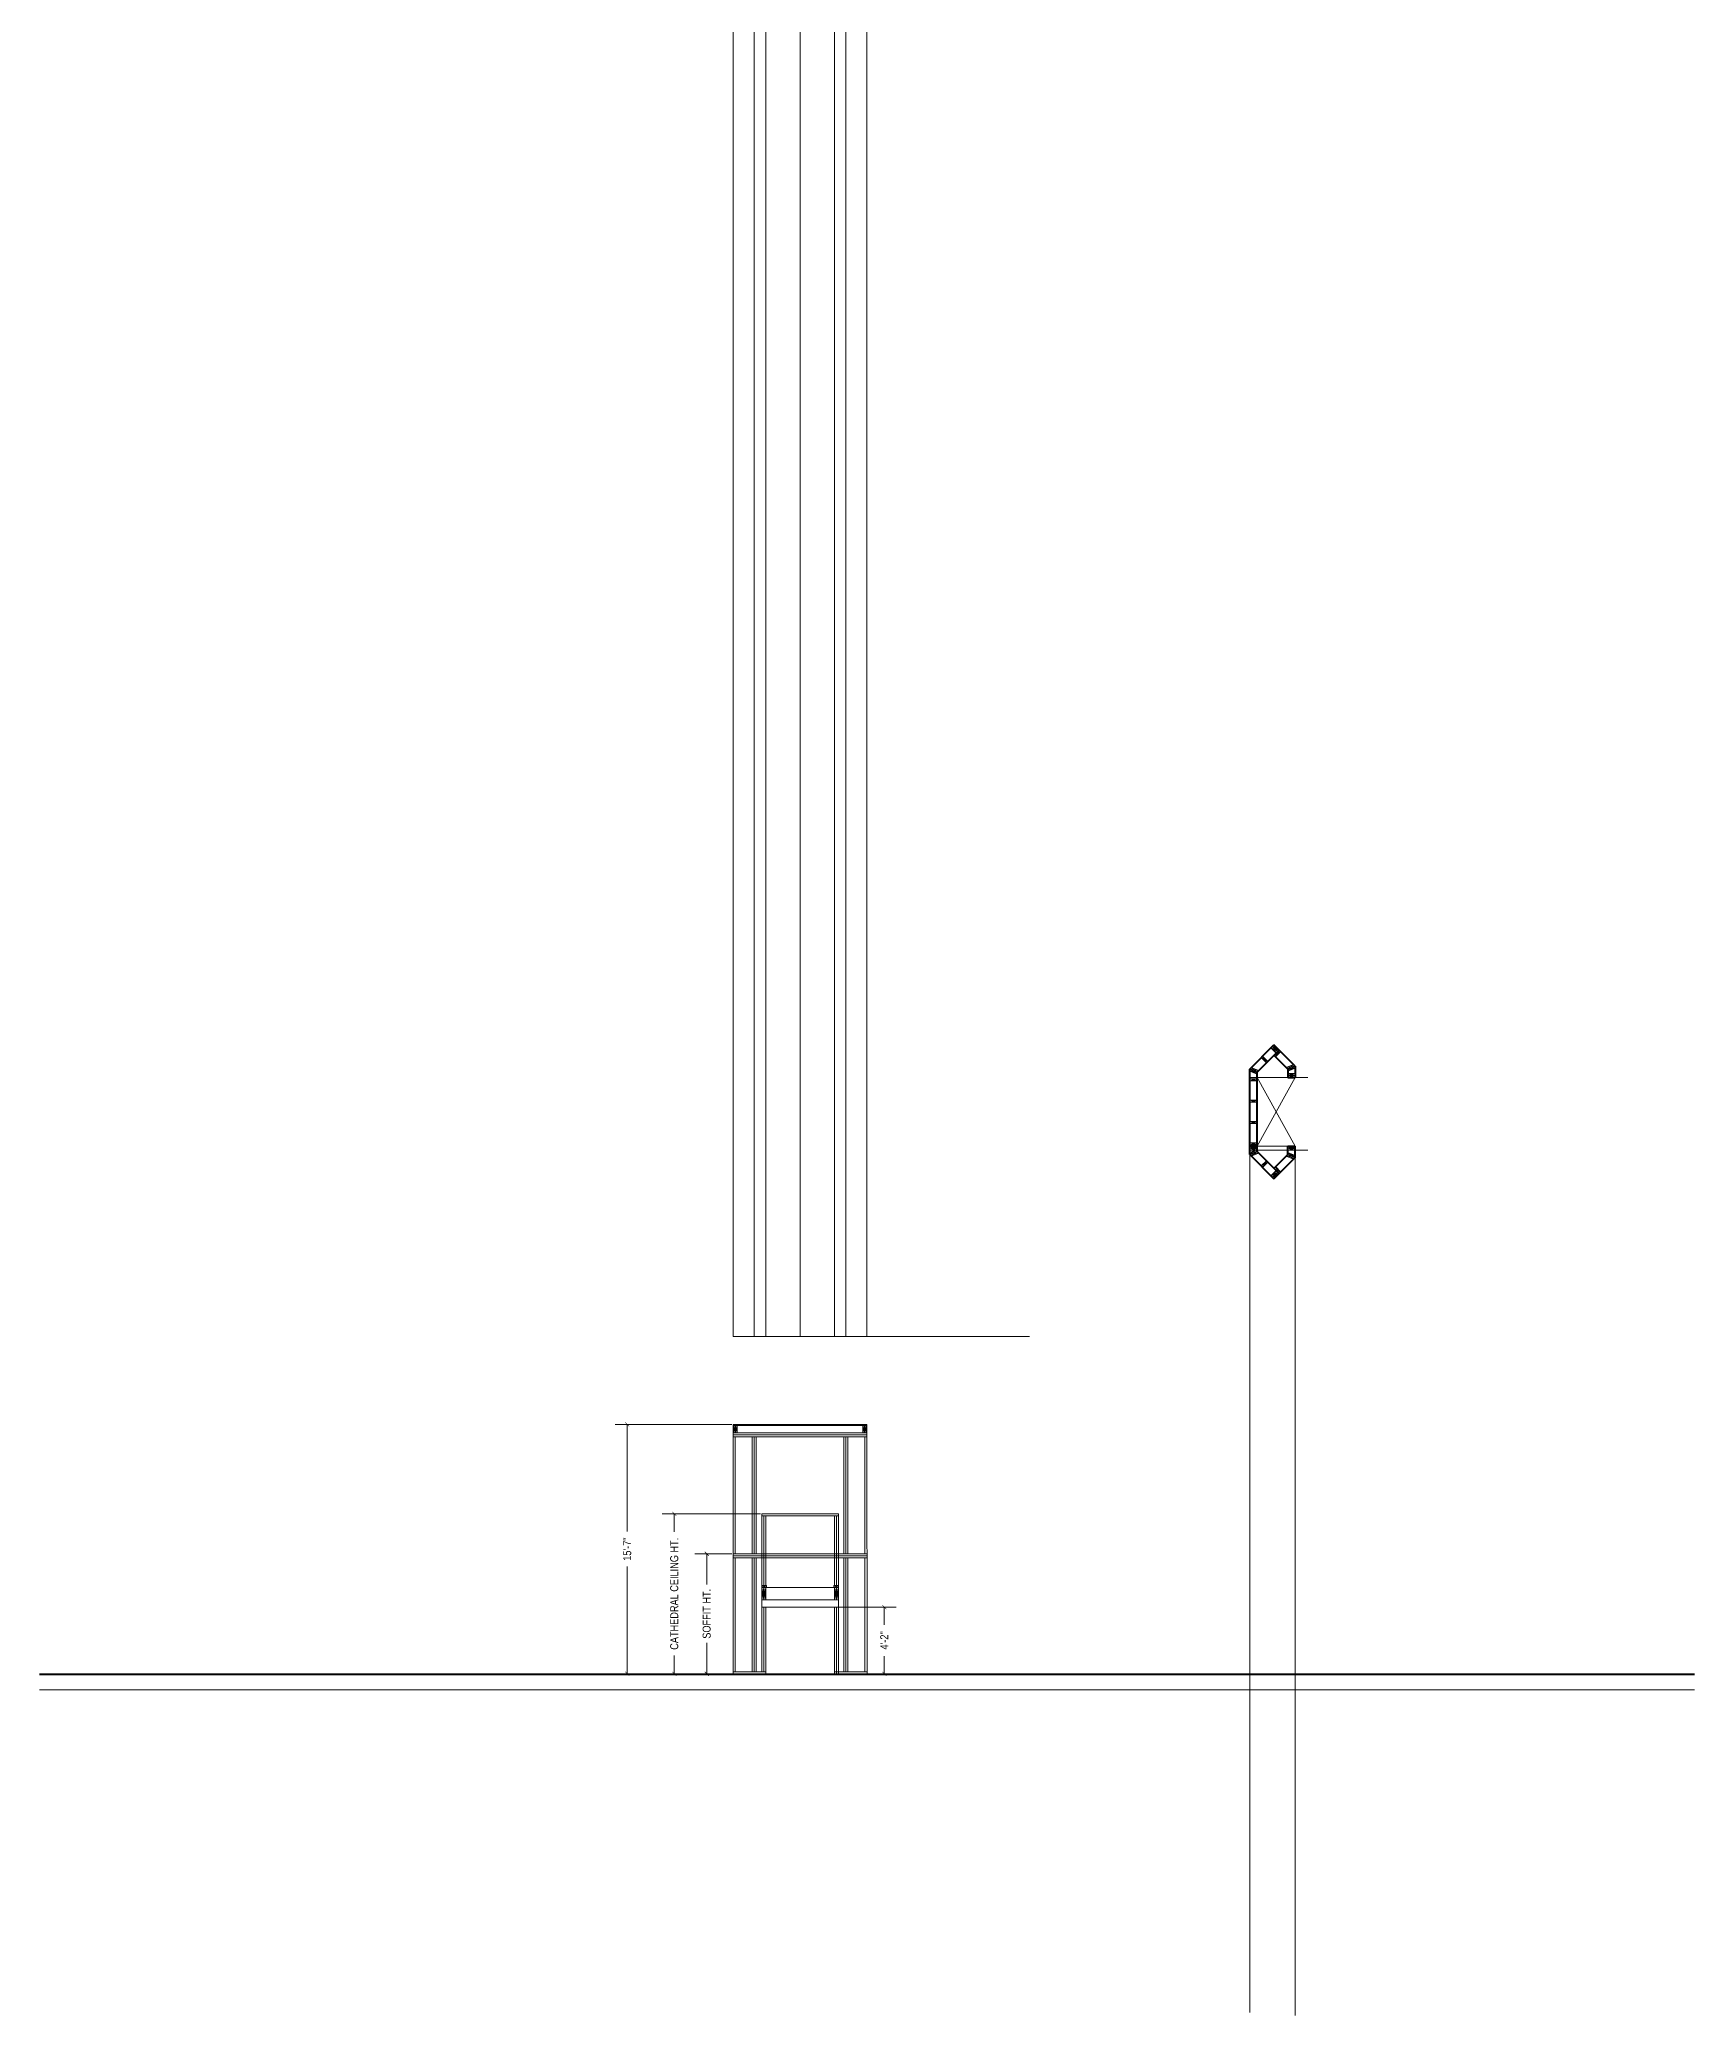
# Model space of a CAD drawing. Header units: inches. Extents: x 20403 to 33128, y 11552 to 20076.
# Drawn here: x 24257 to 25499, y 11552 to 13034 of the extents above; entities that cross this region are included whole.
import ezdxf

# ---------------------------------------------------------------- set-up
doc = ezdxf.new("R2010")
doc.units = ezdxf.units.IN
doc.header["$MEASUREMENT"] = 0
doc.layers.get('0').update_dxf_attribs({"color": 8, "lineweight": 9})
for name, color, linetype, lineweight in [('BOTTOM PLATES', 7, 'Continuous', 20), ('WALL FRAMING', 7, 'Continuous', 30), ('WALL FRAMING @ 1', 7, 'Continuous', 30)]:
    doc.layers.add(name, color=color, linetype=linetype, lineweight=lineweight)
doc.layers.add('DIMENSIONS', color=7, linetype='Continuous')
doc.layers.add('DIMENSIONS @ 1', color=7, linetype='Continuous')
doc.styles.add('ARCHENTLTD', font='technical.ttf', dxfattribs={"height": 6})
doc.dimstyles.new('ARCHENTLTD', dxfattribs={"dimscale": 0.05, "dimtxt": 6, "dimasz": 3, "dimexe": 9, "dimexo": 1, "dimgap": 2.5, "dimtad": 0, "dimdec": 4, "dimzin": 1, "dimdsep": 46, "dimlunit": 4, "dimtxsty": 'ARCHENTLTD', "dimblk": 'ARCHTICK', "dimcen": 6, "dimclrd": 256, "dimclre": 256, "dimclrt": 256, "dimazin": 0, "dimtfac": 1, "dimtdec": 4, "dimtofl": 0, "dimtmove": 1, "dimatfit": 3, "dimldrblk": 'ARCHTICK', "dimfxl": 1, "dimfrac": 2, "dimtolj": 1, "dimtzin": 0, "dimlwd": 9, "dimlwe": 9, "dimarcsym": 0})

# ---------------------------------------------------------------- blocks, each defined once
blk = doc.blocks.new('_ArchTick')
at = {"color": 0, "linetype": 'ByBlock', "const_width": 0.15}
blk.add_lwpolyline([(-0.5, -0.5), (0.5, 0.5)], dxfattribs=at)
blk = doc.blocks.new('*D324')
at = {"layer": 'DIMENSIONS', "lineweight": 9}
for p, q in [((24854.5, 11858.1), (24899.9, 11858.1)), ((24890.9, 11858.1), (24890.9, 11844.9)), ((24890.9, 11808.1), (24890.9, 11821.4)), ((24854.5, 11808.1), (24899.9, 11808.1))]:
    blk.add_line(p, q, dxfattribs=at)
at = {"layer": 'DIMENSIONS', "lineweight": 9, "xscale": 3, "yscale": 3, "zscale": 3}
for p, rotation in [((24890.9, 11858.1), 90), ((24890.9, 11808.1), 270)]:
    blk.add_blockref('_ArchTick', p, dxfattribs=dict(at, rotation=rotation))
at = {"layer": 'DIMENSIONS', "lineweight": 9, "insert": (24890.9, 11833.1), "char_height": 6, "attachment_point": 5, "rotation": 90, "style": 'ARCHENTLTD'}
blk.add_mtext('\\A1;4\'-2"', dxfattribs=at)
blk = doc.blocks.new('*D325')
at = {"layer": 'WALL FRAMING', "lineweight": 9}
for p, q in [((24776.5, 11995.1), (24689.1, 11995.1)), ((24698.1, 11995.1), (24698.1, 11914.7)), ((24698.1, 11808.1), (24698.1, 11888.6)), ((24776.5, 11808.1), (24689.1, 11808.1))]:
    blk.add_line(p, q, dxfattribs=at)
at = {"layer": 'WALL FRAMING', "lineweight": 9, "xscale": 3, "yscale": 3, "zscale": 3}
for p, rotation in [((24698.1, 11995.1), 90), ((24698.1, 11808.1), 270)]:
    blk.add_blockref('_ArchTick', p, dxfattribs=dict(at, rotation=rotation))
at = {"layer": 'WALL FRAMING', "lineweight": 9, "insert": (24698.1, 11901.6), "char_height": 6, "attachment_point": 5, "rotation": 90, "style": 'ARCHENTLTD'}
blk.add_mtext('\\A1;15\'-7"', dxfattribs=at)
blk = doc.blocks.new('*D326')
at = {"layer": 'DIMENSIONS', "lineweight": 9}
for p, q in [((24776.5, 11898.1), (24748.7, 11898.1)), ((24757.7, 11898.1), (24757.7, 11875.1)), ((24757.7, 11808.1), (24757.7, 11831.2)), ((24776.5, 11808.1), (24748.7, 11808.1))]:
    blk.add_line(p, q, dxfattribs=at)
at = {"layer": 'DIMENSIONS', "lineweight": 9, "xscale": 3, "yscale": 3, "zscale": 3}
for p, rotation in [((24757.7, 11898.1), 90), ((24757.7, 11808.1), 270)]:
    blk.add_blockref('_ArchTick', p, dxfattribs=dict(at, rotation=rotation))
at = {"layer": 'DIMENSIONS', "lineweight": 9, "insert": (24757.7, 11853.1), "char_height": 6, "attachment_point": 5, "rotation": 90, "style": 'ARCHENTLTD'}
blk.add_mtext('\\A1;SOFFIT HT.', dxfattribs=at)
blk = doc.blocks.new('*D327')
at = {"layer": 'DIMENSIONS', "lineweight": 9}
for p, q in [((24798, 11928.1), (24724.4, 11928.1)), ((24733.4, 11928.1), (24733.4, 11914.6)), ((24733.4, 11808.1), (24733.4, 11821.7)), ((24798, 11808.1), (24724.4, 11808.1))]:
    blk.add_line(p, q, dxfattribs=at)
at = {"layer": 'DIMENSIONS', "lineweight": 9, "xscale": 3, "yscale": 3, "zscale": 3}
for p, rotation in [((24733.4, 11928.1), 90), ((24733.4, 11808.1), 270)]:
    blk.add_blockref('_ArchTick', p, dxfattribs=dict(at, rotation=rotation))
at = {"layer": 'DIMENSIONS', "lineweight": 9, "insert": (24733.4, 11868.1), "char_height": 6, "attachment_point": 5, "rotation": 90, "style": 'ARCHENTLTD'}
blk.add_mtext('\\A1;CATHEDRAL CEILING HT.', dxfattribs=at)

msp = doc.modelspace()

# ---------------------------------------------------------------- linework, layer by layer
at = {"layer": 'BOTTOM PLATES', "color": 7, "lineweight": 40}
for p, q in [((25165.09315, 12261.63248), (25183.19147, 12279.78441)), ((25170.59315, 12259.35906), (25187.08056, 12275.89532)), ((25184.96081, 12273.77243), (25181.07015, 12277.66309)), ((25186.02147, 12274.83309), (25182.13081, 12278.72375)), ((25199.09315, 12263.88273), (25183.19147, 12279.78441)), ((25193.59315, 12261.60455), (25183.20658, 12272.00986)), ((25184.26662, 12270.94857), (25188.14279, 12274.83622)), ((25165.09315, 12197.50406), (25165.09315, 12261.61879)), ((25170.59315, 12199.78223), (25170.59315, 12259.35906)), ((25193.59315, 12261.60455), (25193.59315, 12255.32987)), ((25199.09315, 12263.88273), (25199.09315, 12255.32987)), ((25165.09315, 12197.50882), (25183.19147, 12179.35689)), ((25170.59315, 12199.78223), (25187.08056, 12183.24598)), ((25193.59315, 12197.53674), (25183.20658, 12187.13144)), ((25193.59315, 12197.53674), (25193.59315, 12203.81142)), ((25199.09315, 12195.25857), (25199.09315, 12203.81142)), ((25184.96081, 12185.36887), (25181.07015, 12181.47821)), ((25186.02147, 12184.30821), (25182.13081, 12180.41755)), ((25199.09315, 12195.25857), (25183.19147, 12179.35689)), ((25184.26662, 12188.19272), (25188.14279, 12184.30507))]:
    msp.add_line(p, q, dxfattribs=at)
at = {"layer": 'BOTTOM PLATES', "lineweight": 9}
for p, q in [((25174.67185, 12271.23956), (25178.56669, 12267.35622)), ((25174.67185, 12271.23956), (25177.5076, 12266.294)), ((25181.07329, 12277.65995), (25186.02147, 12274.83309)), ((25187.08056, 12275.89532), (25182.13238, 12278.72218)), ((25182.13238, 12278.72218), (25184.96081, 12273.77243)), ((25186.02147, 12274.83309), (25183.19147, 12279.78441)), ((25183.20658, 12272.00986), (25188.14122, 12274.83465)), ((25184.26662, 12270.94857), (25187.08056, 12275.89532)), ((25171.73915, 12260.50846), (25165.09315, 12261.61879)), ((25165.09315, 12261.61879), (25170.59315, 12257.73597)), ((25170.59315, 12259.35906), (25165.09315, 12260.00938)), ((25166.23915, 12262.78187), (25170.59315, 12259.35906)), ((25173.61276, 12270.17733), (25177.5076, 12266.294)), ((25173.61276, 12270.17733), (25178.56669, 12267.35622)), ((25192.44656, 12262.75321), (25197.9451, 12265.03078)), ((25192.44656, 12262.75321), (25199.09315, 12263.88273)), ((25197.9451, 12265.03078), (25193.59315, 12261.60455)), ((25193.59315, 12261.60455), (25199.09315, 12263.88273)), ((25199.09315, 12263.88273), (25193.59315, 12259.98096)), ((25193.59315, 12259.98096), (25199.09315, 12262.25914)), ((25193.59315, 12261.60455), (25199.09315, 12262.25914)), ((25165.09315, 12252.81142), (25170.59315, 12254.31142)), ((25170.59315, 12254.31142), (25165.09315, 12254.31142)), ((25165.09315, 12254.31142), (25170.59315, 12252.81142)), ((25170.59315, 12252.81142), (25165.09315, 12252.81142)), ((25165.09315, 12236.81142), (25170.59315, 12238.31142)), ((25170.59315, 12238.31142), (25165.09315, 12238.31142)), ((25165.09315, 12238.31142), (25170.59315, 12236.81142)), ((25170.59315, 12236.81142), (25165.09315, 12236.81142)), ((25165.09315, 12220.81142), (25170.59315, 12222.31142)), ((25170.59315, 12222.31142), (25165.09315, 12222.31142)), ((25165.09315, 12222.31142), (25170.59315, 12220.81142)), ((25170.59315, 12220.81142), (25165.09315, 12220.81142)), ((25165.09315, 12204.81142), (25170.59315, 12206.31142)), ((25170.59315, 12206.31142), (25165.09315, 12206.31142)), ((25165.09315, 12206.31142), (25170.59315, 12204.81142)), ((25170.59315, 12204.81142), (25165.09315, 12204.81142)), ((25170.59315, 12199.78223), (25165.09315, 12199.13191)), ((25165.09651, 12197.50545), (25169.15635, 12200.81142)), ((25171.73915, 12198.63283), (25165.09651, 12197.50545)), ((25166.23915, 12196.35942), (25170.59315, 12199.78223)), ((25170.59315, 12200.31142), (25170.59315, 12203.81142)), ((25193.59315, 12199.16033), (25199.09315, 12196.88216)), ((25199.09315, 12195.25857), (25193.59315, 12199.16033)), ((25193.59315, 12197.53674), (25199.09315, 12195.25857)), ((25197.9451, 12194.11052), (25193.59315, 12197.53674)), ((25193.59315, 12197.53674), (25199.09315, 12196.88216)), ((25173.61276, 12188.94552), (25177.5076, 12192.82885)), ((25173.61276, 12188.94552), (25178.56669, 12191.76662)), ((25174.67185, 12187.88329), (25177.5076, 12192.82885)), ((25174.67185, 12187.88329), (25178.56669, 12191.76662)), ((25181.07329, 12181.48135), (25186.02147, 12184.30821)), ((25182.13238, 12180.41912), (25184.96081, 12185.36887)), ((25187.08056, 12183.24598), (25182.13238, 12180.41912)), ((25186.02147, 12184.30821), (25183.19147, 12179.35689)), ((25183.20658, 12187.13144), (25188.14122, 12184.30664)), ((25184.26662, 12188.19272), (25187.08056, 12183.24598)), ((25192.44656, 12196.38809), (25197.9451, 12194.11052)), ((25192.44656, 12196.38809), (25199.09315, 12195.25857))]:
    msp.add_line(p, q, dxfattribs=at)
at = {"layer": 'BOTTOM PLATES', "color": 7}
for p, q in [((25165.09315, 12261.61879), (25170.59315, 12259.35906)), ((25165.09315, 12260.00938), (25170.59315, 12257.73597)), ((25166.23915, 12262.78187), (25171.73915, 12260.50846)), ((25193.59315, 12255.31142), (25193.59315, 12261.60455)), ((25165.09315, 12199.13191), (25169.15635, 12200.81142)), ((25165.09315, 12197.50882), (25170.59315, 12199.78223)), ((25166.23915, 12196.35942), (25171.73915, 12198.63283)), ((25193.59315, 12203.81142), (25193.59315, 12200.31142))]:
    msp.add_line(p, q, dxfattribs=at)
at = {"layer": 'BOTTOM PLATES'}
for p, q in [((25193.59315, 12258.31142), (25199.09315, 12258.31142)), ((25193.59315, 12256.81142), (25199.09315, 12256.81142)), ((25165.09315, 12202.31142), (25170.59315, 12202.31142)), ((25165.09315, 12200.81142), (25170.59315, 12200.81142)), ((25193.59315, 12202.31142), (25199.09315, 12202.31142)), ((25193.59315, 12200.81142), (25199.09315, 12200.81142))]:
    msp.add_line(p, q, dxfattribs=at)
at = {"layer": 'BOTTOM PLATES', "color": 6}
for p, q in [((25170.59315, 12203.81142), (25199.09315, 12255.32987)), ((25170.59315, 12255.31142), (25199.09315, 12203.81142))]:
    msp.add_line(p, q, dxfattribs=at)
at = {"layer": 'BOTTOM PLATES', "color": 6, "lineweight": 9}
for p, q in [((25199.09315, 12255.32987), (25170.59315, 12255.32987)), ((25199.09315, 12203.81142), (25170.59315, 12203.81142))]:
    msp.add_line(p, q, dxfattribs=at)
at = {"layer": 'BOTTOM PLATES', "lineweight": 40}
for p, q in [((25193.59315, 12255.31142), (25199.09315, 12255.31142)), ((25165.09315, 12203.81142), (25170.59315, 12203.81142)), ((25193.59315, 12203.81142), (25199.09315, 12203.81142))]:
    msp.add_line(p, q, dxfattribs=at)
at = {"layer": 'DIMENSIONS', "color": 6, "lineweight": 9}
for p, q in [((24798.9793, 11874.39532), (24802.4793, 11872.89532)), ((24802.4793, 11874.39532), (24798.9793, 11872.89532)), ((24802.4793, 11872.89532), (24802.4793, 11874.39532)), ((24852.9793, 11874.39532), (24856.4793, 11872.89532)), ((24856.4793, 11874.39532), (24852.9793, 11872.89532)), ((24856.4793, 11872.89532), (24856.4793, 11874.39532))]:
    msp.add_line(p, q, dxfattribs=at)
at = {"layer": 'WALL FRAMING', "color": 2, "lineweight": 9}
for p, q in [((24777.52476, 13665.13219), (24777.52476, 12060.9317)), ((24877.95228, 13665.13219), (24877.95228, 12060.9317)), ((24793.42644, 13649.23051), (24793.42644, 12060.9317)), ((24801.9793, 13649.23051), (24801.9793, 12060.9317)), ((24853.49774, 13649.23051), (24853.49774, 12060.9317)), ((24862.0506, 13649.23051), (24862.0506, 12060.9317)), ((25165.11258, 12197.51685), (25165.11258, 11554.07142)), ((25199.09315, 12195.25857), (25199.09315, 11551.81313))]:
    msp.add_line(p, q, dxfattribs=at)
at = {"layer": 'WALL FRAMING', "color": 7, "lineweight": 9}
for p, q in [((24827.7293, 13306.58376), (24827.7293, 12060.9317)), ((25193.59315, 12256.81142), (25199.09315, 12258.31142)), ((25193.59315, 12258.31142), (25199.09315, 12256.81142)), ((25193.59315, 12255.31142), (25199.09315, 12256.81142)), ((25193.59315, 12256.81142), (25199.09315, 12255.31142)), ((25165.09315, 12255.32987), (25208.59315, 12255.32987)), ((25165.09315, 12202.31142), (25170.59315, 12203.81142)), ((25165.09315, 12203.81142), (25170.59315, 12202.31142)), ((25165.09315, 12200.81142), (25170.59315, 12202.31142)), ((25165.09315, 12202.31142), (25170.59315, 12200.81142)), ((25165.09315, 12200.81142), (25208.59315, 12200.81142)), ((25193.59315, 12202.31142), (25199.09315, 12203.81142)), ((25193.59315, 12203.81142), (25199.09315, 12202.31142)), ((25193.59315, 12200.81142), (25199.09315, 12202.31142)), ((25193.59315, 12202.31142), (25199.09315, 12200.81142)), ((24777.52476, 12060.9317), (24999.80258, 12060.9317)), ((24777.52476, 11808.14532), (24777.52476, 11995.14532)), ((24777.52476, 11995.14532), (24877.93953, 11995.14532)), ((24777.52476, 11994.39532), (24877.93953, 11994.39532)), ((24877.9555, 11808.14532), (24877.93953, 11995.14532)), ((24777.52476, 11988.89532), (24877.94001, 11988.89532)), ((24777.52476, 11987.39532), (24877.94001, 11987.39532)), ((24777.52476, 11985.89532), (24877.94001, 11985.89532)), ((24779.02476, 11898.14532), (24779.02476, 11985.89532)), ((24791.92644, 11898.14532), (24791.92644, 11985.89532)), ((24793.42644, 11898.14532), (24793.42644, 11985.89532)), ((24793.42644, 11925.64532), (24793.42644, 11985.89532)), ((24794.92644, 11898.14532), (24794.92644, 11985.89532)), ((24860.53215, 11898.14532), (24860.53215, 11985.89532)), ((24862.03215, 11898.14532), (24862.03215, 11985.89532)), ((24863.53215, 11898.14532), (24863.53215, 11985.89532)), ((24876.43383, 11898.14532), (24876.43383, 11985.89532)), ((24777.52476, 11898.14532), (24877.94547, 11898.14532)), ((24777.52476, 11896.64532), (24877.94547, 11896.64532)), ((24777.52476, 11895.14532), (24877.94547, 11895.14532)), ((24779.02476, 11809.64532), (24779.02476, 11895.14532)), ((24791.92644, 11809.64532), (24791.92644, 11895.14532)), ((24793.42644, 11809.64532), (24793.42644, 11895.14532)), ((24793.42644, 11809.64532), (24793.42644, 11895.14532)), ((24794.92644, 11809.64532), (24794.92644, 11895.14532)), ((24860.53215, 11809.64532), (24860.53215, 11895.14532)), ((24862.03215, 11809.64532), (24862.03215, 11895.14532)), ((24863.53215, 11809.64532), (24863.53215, 11895.14532)), ((24876.43383, 11809.64532), (24876.43383, 11895.14532)), ((24798.9793, 11863.64532), (24856.4793, 11863.64532)), ((24798.9793, 11863.64532), (24798.9793, 11858.14532)), ((24798.9793, 11858.14532), (24856.4793, 11858.14532)), ((24798.9793, 11809.64532), (24798.9793, 11858.14532)), ((24800.4793, 11809.64532), (24800.4793, 11858.14532)), ((24801.9793, 11808.14532), (24801.9793, 11858.14532)), ((24853.49774, 11858.14532), (24853.49774, 11808.14532)), ((24854.99774, 11858.14532), (24854.99774, 11808.14532)), ((24856.4793, 11863.64532), (24856.4793, 11858.14532)), ((24856.49774, 11858.14532), (24856.49774, 11808.14532)), ((24257.26156, 11808.14532), (25498.64944, 11808.14532)), ((24257.26156, 11807.39532), (25498.64944, 11807.39532)), ((24777.52476, 11809.64532), (24801.9793, 11809.64532)), ((24777.52476, 11808.14532), (24801.9793, 11808.14532)), ((24853.4793, 11808.14532), (24877.95228, 11808.14532)), ((24853.49774, 11809.64532), (24877.95228, 11809.64532)), ((24257.26156, 11796.14532), (25498.64944, 11796.14532))]:
    msp.add_line(p, q, dxfattribs=at)
at = {"layer": 'WALL FRAMING', "lineweight": 9}
for p, q in [((24777.52476, 11994.39532), (24779.02476, 11988.89532)), ((24779.02476, 11994.39532), (24777.52476, 11988.89532)), ((24779.02476, 11988.89532), (24779.02476, 11994.39532)), ((24779.02476, 11994.39532), (24780.52476, 11988.89532)), ((24780.52476, 11994.39532), (24779.02476, 11988.89532)), ((24780.52476, 11988.89532), (24780.52476, 11994.39532)), ((24874.92813, 11988.88671), (24874.92813, 11994.38671)), ((24874.92813, 11994.38671), (24876.4343, 11988.88671)), ((24876.43383, 11994.38671), (24874.92813, 11988.88671)), ((24876.43383, 11988.89532), (24876.43383, 11994.39532)), ((24876.43383, 11994.39532), (24877.94001, 11988.89532)), ((24877.93953, 11994.39532), (24876.43383, 11988.89532))]:
    msp.add_line(p, q, dxfattribs=at)
at = {"layer": 'WALL FRAMING', "color": 6, "lineweight": 9}
for p, q in [((24798.9793, 11874.39532), (24798.9793, 11928.14532)), ((24798.9793, 11928.14532), (24856.4793, 11928.14532)), ((24798.9793, 11926.64532), (24856.4793, 11926.64532)), ((24800.4793, 11874.39532), (24800.4793, 11926.64532)), ((24801.9793, 11874.39532), (24801.9793, 11926.64532)), ((24853.4793, 11874.39532), (24853.4793, 11926.64532)), ((24854.9793, 11874.39532), (24854.9793, 11926.64532)), ((24856.4793, 11874.39532), (24856.4793, 11928.14532)), ((24798.9793, 11872.89532), (24798.9793, 11874.39532)), ((24798.9793, 11874.39532), (24802.4793, 11874.39532)), ((24798.9793, 11863.64532), (24798.9793, 11872.89532)), ((24798.9793, 11872.89532), (24856.4793, 11872.89532)), ((24798.9793, 11872.89532), (24800.4793, 11863.64532)), ((24798.9793, 11863.64532), (24800.4793, 11872.89532)), ((24800.4793, 11872.89532), (24800.4793, 11863.64532)), ((24800.4793, 11863.64532), (24801.9793, 11872.89532)), ((24800.4793, 11872.89532), (24801.9793, 11863.64532)), ((24801.9793, 11872.89532), (24801.9793, 11863.64532)), ((24802.4793, 11874.39532), (24802.4793, 11872.89532)), ((24852.9793, 11872.89532), (24852.9793, 11874.39532)), ((24852.9793, 11874.39532), (24856.4793, 11874.39532)), ((24853.4793, 11863.64532), (24853.4793, 11872.89532)), ((24853.4793, 11863.64532), (24854.9793, 11872.89532)), ((24853.49774, 11872.89532), (24854.9793, 11863.64532)), ((24854.9793, 11863.64532), (24854.9793, 11872.89532)), ((24854.9793, 11863.64532), (24856.4793, 11872.89532)), ((24854.9793, 11872.89532), (24856.4793, 11863.64532)), ((24856.4793, 11874.39532), (24856.4793, 11872.89532)), ((24856.4793, 11863.64532), (24856.4793, 11872.89532))]:
    msp.add_line(p, q, dxfattribs=at)

# ---------------------------------------------------------------- dimensions: what is measured, and where the dimension line sits
at = {"layer": 'DIMENSIONS @ 1', "lineweight": 9}
for base, p1, p2, text, picture, middle in [((24733.35468, 11808.14532), (24798.9793, 11928.14532), (24798.9793, 11808.14532), 'CATHEDRAL CEILING HT.', '*D327', (24733.35468, 11868.14532)), ((24757.65951, 11898.14532), (24777.52476, 11808.14532), (24777.52476, 11898.14532), 'SOFFIT HT.', '*D326', (24757.65951, 11853.14532))]:
    dim = msp.add_linear_dim(base=base, p1=p1, p2=p2, angle=90, text=text, dimstyle='ARCHENTLTD', override={"dimscale": 1, "dimtix": 0, "dimtofl": 0, "dimtmove": 1, "dimatfit": 3}, dxfattribs=at)
    dim.commit()
    dim.dimension.update_dxf_attribs({"geometry": picture, "text_midpoint": middle})
at = {"layer": 'DIMENSIONS @ 1', "color": 3, "lineweight": 9}
dim = msp.add_linear_dim(base=(24890.92275, 11858.14532), p1=(24853.49774, 11808.14532), p2=(24853.49774, 11858.14532), angle=90, dimstyle='ARCHENTLTD', override={"dimscale": 1, "dimtix": 0, "dimtofl": 0, "dimtmove": 1, "dimatfit": 3}, dxfattribs=at)
dim.commit()
dim.dimension.update_dxf_attribs({"geometry": '*D324', "text_midpoint": (24890.92275, 11833.14532)})
at = {"layer": 'WALL FRAMING @ 1', "lineweight": 9}
dim = msp.add_linear_dim(base=(24698.0693, 11995.14532), p1=(24777.52476, 11808.14532), p2=(24777.52476, 11995.14532), angle=90, dimstyle='ARCHENTLTD', override={"dimscale": 1, "dimtix": 0, "dimtofl": 0, "dimtmove": 1, "dimatfit": 3}, dxfattribs=at)
dim.commit()
dim.dimension.update_dxf_attribs({"geometry": '*D325', "text_midpoint": (24698.0693, 11901.64532)})

doc.saveas('drawing.dxf')
